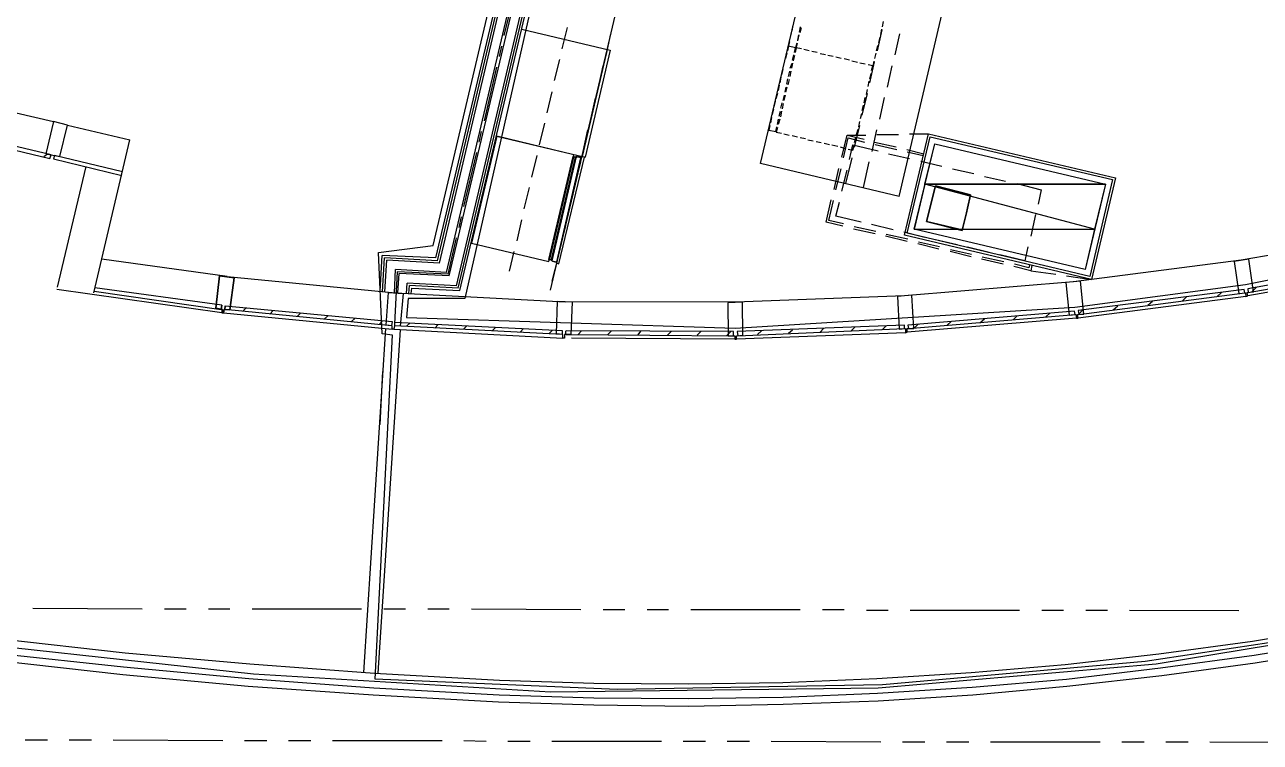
# Model space of a CAD drawing. Header units: feet. Extents: x -84 to 198, y -22 to 181.
# Drawn here: x 49.69 to 77.86, y 6.72 to 23.08 of the extents above; entities that cross this region are included whole.
import ezdxf

# ---------------------------------------------------------------- set-up
doc = ezdxf.new("R2010")
doc.units = ezdxf.units.FT
for name, color, linetype in [('A-AREA-UNIDAD', 30, 'CONTINUOUS'), ('A-LINEA', 7, 'CONTINUOUS'), ('A-LINEA-GRUESA', 7, 'CONTINUOUS'), ('A-MURO-CONCRETO', 8, 'CONTINUOUS')]:
    doc.layers.add(name, color=color, linetype=linetype)

msp = doc.modelspace()

# ---------------------------------------------------------------- linework, layer by layer
at = {"layer": 'A-AREA-UNIDAD'}
for points in [[(46.432, 9.2089), (54.912, 8.2844), (61.68, 7.8756), (69.152, 7.9644), (75.488, 8.5156), (82.08, 9.6), (75.232, 8.5689), (69.248, 8.0356), (63.2, 7.9289), (57.68, 8.16), (58.08, 16), (57.84, 16.0356), (57.76, 17.8844), (59.008, 18.0444), (61.952, 30.56)], [(61.312, 23.84), (59.728, 16.8356), (58.432, 16.8356), (58.4, 16.4089), (65.888, 16.16), (73.632, 16.64), (77.52, 17.1556), (85.152, 18.6844)]]:
    msp.add_lwpolyline(points, dxfattribs=at)
at = {"layer": 'A-LINEA'}
for p, q in [((59.1067, 17.6978), (65.0267, 42.7511)), ((59.1467, 17.6444), (65.08, 42.7378)), ((59.3067, 17.4311), (65.28, 42.6844)), ((59.3733, 17.3511), (65.36, 42.6711)), ((59.5333, 17.1244), (65.56, 42.6178)), ((59.5733, 17.0711), (65.6133, 42.6044)), ((59.6133, 17.0178), (65.6667, 42.5911)), ((59.0667, 17.7644), (64.1067, 39.0711)), ((61.68, 17.0311), (65.6133, 33.6978)), ((66.4667, 19.9111), (68.7067, 29.3778)), ((69.6267, 19.1644), (71.8533, 28.6311)), ((60.6267, 22.8311), (60.92, 24.0578)), ((69.2667, 23.1511), (69.24, 23.0311)), ((61.0267, 22.9778), (63.04, 22.4978)), ((61.9467, 22.5244), (62.0667, 23.0178)), ((62.9467, 22.3778), (63.0533, 22.8711)), ((67.1467, 22.7644), (67.1733, 22.8844)), ((67.1867, 22.9378), (67.2133, 23.0711)), ((67.3333, 22.8444), (67.3067, 22.7244)), ((67.32, 22.7111), (67.3467, 22.8444)), ((67.3733, 23.0311), (67.3467, 22.9111)), ((67.3733, 22.8978), (67.4, 23.0178)), ((69.1333, 22.4844), (69.24, 22.9644)), ((69.2267, 22.9778), (69.2, 22.8578)), ((69.5333, 22.3911), (69.64, 22.8711)), ((60.52, 22.3511), (60.5733, 22.5911)), ((69.1333, 22.6044), (69.1067, 22.4844)), ((69.1867, 22.7911), (69.16, 22.6711)), ((61.7733, 21.8044), (61.8933, 22.2844)), ((62.9733, 22.5111), (62.4, 20.0711)), ((63.04, 22.4978), (62.4667, 20.0578)), ((67.0667, 22.4311), (67.04, 22.3111)), ((67.2, 22.2711), (67.2267, 22.3911)), ((67.24, 22.3778), (67.2133, 22.2578)), ((67.5733, 22.4844), (67.4533, 22.5111)), ((67.5733, 22.4844), (67.4533, 22.5111)), ((67.76, 22.4444), (67.64, 22.4711)), ((67.76, 22.4444), (67.64, 22.4711)), ((67.9467, 22.3911), (67.8267, 22.4178)), ((67.9467, 22.3911), (67.8267, 22.4178)), ((68.12, 22.3511), (68, 22.3778)), ((68.12, 22.3511), (68, 22.3778)), ((68.3067, 22.3111), (68.1867, 22.3378)), ((68.3067, 22.3111), (68.1867, 22.3378)), ((68.4933, 22.2711), (68.3733, 22.2978)), ((68.4933, 22.2711), (68.3733, 22.2978)), ((69.0933, 22.4311), (69.0667, 22.3111)), ((60.1733, 20.8844), (60.4533, 22.1111)), ((62.7733, 21.6578), (62.88, 22.1378)), ((66.9733, 22.0578), (66.9467, 21.9378)), ((67.0133, 22.2444), (66.9867, 22.1244)), ((67.1067, 21.8978), (67.1333, 22.0178)), ((67.16, 22.0178), (67.1333, 21.8978)), ((67.1467, 22.0844), (67.1867, 22.2044)), ((67.2, 22.2044), (67.1733, 22.0844)), ((68.68, 22.2178), (68.5467, 22.2444)), ((68.68, 22.2178), (68.5467, 22.2444)), ((68.8533, 22.1778), (68.7333, 22.2044)), ((68.8533, 22.1778), (68.7333, 22.2044)), ((68.96, 21.7511), (69.0667, 22.2311)), ((69.36, 21.6578), (69.4667, 22.1378)), ((46.7733, 21.7111), (50.3467, 20.8711)), ((66.8933, 21.6978), (66.8667, 21.5778)), ((66.9333, 21.8844), (66.9067, 21.7511)), ((67.0667, 21.7244), (67.0933, 21.8444)), ((67.12, 21.8311), (67.0933, 21.7111)), ((68.92, 21.6711), (68.9467, 21.7911)), ((68.96, 21.8444), (68.9867, 21.9644)), ((61.6, 21.0711), (61.72, 21.5511)), ((66.8533, 21.5111), (66.8133, 21.3911)), ((66.9867, 21.3511), (67.0133, 21.4711)), ((67.0267, 21.4711), (67, 21.3511)), ((67.0267, 21.5378), (67.0533, 21.6578)), ((67.0667, 21.6578), (67.04, 21.5378)), ((68.7867, 21.0178), (68.9067, 21.5111)), ((68.8267, 21.2978), (68.8533, 21.4178)), ((68.88, 21.4844), (68.9067, 21.6044)), ((69.1867, 20.9244), (69.2933, 21.4178)), ((62.6, 20.9244), (62.7067, 21.4044)), ((66.76, 21.1511), (66.7333, 21.0311)), ((66.8, 21.3378), (66.7733, 21.2044)), ((66.9333, 21.1778), (66.96, 21.2978)), ((66.9867, 21.2844), (66.96, 21.1644)), ((68.7867, 21.1244), (68.8133, 21.2444)), ((66.72, 20.9644), (66.6933, 20.8444)), ((66.8533, 20.8044), (66.88, 20.9244)), ((66.9067, 20.9244), (66.8667, 20.8044)), ((66.8933, 20.9911), (66.92, 21.1111)), ((66.9467, 21.1111), (66.92, 20.9778)), ((68.7067, 20.7511), (68.7333, 20.8711)), ((68.7467, 20.9378), (68.7733, 21.0578)), ((50.6667, 20.7911), (52.0933, 20.4578)), ((50.6667, 20.7911), (52.0933, 20.4578)), ((60.0533, 20.4044), (60.1067, 20.6444)), ((61.4267, 20.3378), (61.5467, 20.8311)), ((62.4267, 20.1911), (62.5333, 20.6844)), ((66.8133, 20.6444), (66.84, 20.7511)), ((67, 20.5911), (67.12, 20.5644)), ((68.44, 20.5644), (68.8667, 20.5644)), ((68.6133, 20.2844), (68.7333, 20.7778)), ((68.6533, 20.5778), (68.6933, 20.6978)), ((69.0133, 20.1911), (69.12, 20.6844)), ((69.12, 20.5778), (69.6133, 20.5778)), ((69.8667, 20.5911), (70.2933, 20.5911)), ((51.2667, 16.9644), (52.0933, 20.4578)), ((60.4533, 20.5378), (62.4667, 20.0578)), ((67.1867, 20.5511), (67.3067, 20.5244)), ((67.3733, 20.5111), (67.4933, 20.4844)), ((67.5467, 20.4578), (67.6667, 20.4311)), ((67.7333, 20.4178), (67.8533, 20.3911)), ((67.92, 20.3778), (68.04, 20.3511)), ((68.0933, 20.3378), (68.2267, 20.3111)), ((68.28, 20.2978), (68.4, 20.2578)), ((68.5733, 20.2178), (68.6, 20.3244)), ((68.6133, 20.3911), (68.64, 20.5111)), ((69.0667, 20.4044), (69.56, 20.2978)), ((69.08, 20.3511), (69.5733, 20.2311)), ((50.1333, 20.0711), (50.2133, 20.1378)), ((50.2667, 20.0311), (50.2933, 20.1111)), ((50.3467, 20.0178), (51.9067, 19.6444)), ((50.3467, 20.0178), (51.9067, 19.6444)), ((59.7067, 18.9378), (60, 20.1644)), ((61.2533, 19.6044), (61.3733, 20.0978)), ((61.6667, 17.7378), (62.2133, 20.0578)), ((61.6667, 17.7378), (62.2133, 20.0578)), ((62.24, 20.0578), (61.6933, 17.7244)), ((62.24, 20.0578), (61.6933, 17.7244)), ((68.4133, 19.4578), (68.56, 20.0444)), ((68.4667, 20.2444), (68.5733, 20.2178)), ((69.3867, 20.1378), (69.8667, 20.0311)), ((69.8, 20.2311), (70.1867, 20.1378)), ((69.8133, 20.1778), (70.1733, 20.0978)), ((50.44, 17.0978), (51.0933, 19.8444)), ((62.2533, 19.4578), (62.3733, 19.9511)), ((69.6267, 19.1644), (66.4667, 19.9111)), ((68.1467, 19.3244), (68.2533, 19.8044)), ((68.1867, 19.3111), (68.3067, 19.7911)), ((68.32, 19.2844), (68.44, 19.7644)), ((68.8133, 19.3644), (68.9467, 19.9511)), ((70.12, 19.9644), (70.6, 19.8578)), ((70.84, 19.7911), (71.3333, 19.6844)), ((71.5733, 19.6178), (72.0533, 19.5111)), ((61.08, 18.8844), (61.2, 19.3644)), ((62.08, 18.7378), (62.2, 19.2178)), ((59.6, 18.4578), (59.6533, 18.6978)), ((60.92, 18.1511), (61.0267, 18.6311)), ((72.7333, 18.7511), (72.6267, 18.2578)), ((61.9067, 18.0044), (62.0267, 18.4978)), ((69.08, 18.3111), (68.5867, 18.4178)), ((69.0933, 18.3644), (68.6, 18.4711)), ((69.4933, 18.4044), (69, 18.5244)), ((70.2133, 18.2311), (69.7333, 18.3511)), ((71.0933, 18.5244), (71.0667, 18.3911)), ((81.24, 18.3778), (77.4267, 17.7111)), ((59.3467, 17.3911), (59.5333, 18.2178)), ((69.8133, 18.1378), (69.32, 18.2578)), ((69.8267, 18.1911), (69.3333, 18.2978)), ((70.5333, 17.9644), (70.0533, 18.0844)), ((70.5467, 18.0178), (70.0667, 18.1244)), ((70.9467, 18.0578), (70.4533, 18.1778)), ((57.8, 17.0044), (57.84, 17.8178)), ((59.0667, 17.7644), (57.84, 17.8178)), ((57.8533, 16.9911), (57.8933, 17.7644)), ((59.1067, 17.6978), (57.8933, 17.7644)), ((60.7467, 17.4578), (60.8533, 17.9111)), ((61.72, 17.2311), (61.8533, 17.7644)), ((71.2667, 17.7911), (70.7867, 17.9111)), ((71.28, 17.8444), (70.8, 17.9511)), ((71.68, 17.8844), (71.1867, 18.0044)), ((72.0133, 17.6711), (71.52, 17.7778)), ((72.4933, 17.6978), (71.92, 17.8311)), ((72.56, 18.0178), (72.4933, 17.6978)), ((54.3067, 17.3378), (51.4533, 17.7378)), ((57.9067, 16.9911), (57.9467, 17.7111)), ((59.1467, 17.6444), (57.9467, 17.7111)), ((58.12, 16.9644), (58.1467, 17.4978)), ((59.3067, 17.4311), (58.1467, 17.4978)), ((72, 17.6178), (71.5067, 17.7378)), ((72.6267, 17.4711), (73.2, 17.3911)), ((77.4267, 17.7111), (73.6, 17.2178)), ((81.3733, 17.5644), (77.5733, 16.8978)), ((54.3067, 17.3378), (58.1467, 16.9644)), ((58.2, 16.9644), (58.2267, 17.4044)), ((59.3733, 17.3511), (58.2267, 17.4044)), ((58.4, 16.9511), (58.4133, 17.1911)), ((59.5333, 17.1244), (58.4133, 17.1911)), ((73.6, 17.2178), (69.7467, 16.8978)), ((73.44, 17.3511), (74.0133, 17.2711)), ((54.1867, 16.5111), (50.4267, 17.0444)), ((54.1867, 16.6844), (51.2933, 17.0844)), ((58.1467, 16.9644), (62.0133, 16.7644)), ((58.4533, 16.9511), (58.4667, 17.1378)), ((59.5733, 17.0711), (58.4667, 17.1378)), ((76.88, 16.8844), (76.9733, 16.9778)), ((77.6667, 16.9911), (77.7733, 17.0978)), ((54.1867, 16.6844), (54.1733, 16.5911)), ((54.1733, 16.5911), (54.1867, 16.6844)), ((54.2667, 16.6711), (54.2533, 16.5911)), ((54.2667, 16.6711), (54.2533, 16.5911)), ((54.6667, 16.5511), (54.7467, 16.6311)), ((65.8933, 16.7511), (62.0133, 16.7644)), ((69.7467, 16.8978), (65.8933, 16.7511)), ((77.5333, 16.8844), (73.7067, 16.3911)), ((74.5067, 16.5778), (74.6133, 16.6711)), ((75.2933, 16.6844), (75.4, 16.7778)), ((76.08, 16.7778), (76.1867, 16.8844)), ((54.2267, 16.5111), (58.0667, 16.1378)), ((55.28, 16.4844), (55.36, 16.5644)), ((55.9067, 16.4311), (55.9867, 16.5111)), ((56.52, 16.3644), (56.6, 16.4444)), ((57.1467, 16.3111), (57.2267, 16.3911)), ((73.6667, 16.3911), (69.8133, 16.0711)), ((71.4667, 16.2844), (71.5733, 16.3778)), ((72.2267, 16.3511), (72.32, 16.4444)), ((72.9733, 16.4178), (73.0667, 16.5111)), ((73.72, 16.4844), (73.8133, 16.5778)), ((57.92, 16.1511), (57.4133, 8.3111)), ((58.2533, 16.1244), (57.7467, 8.2978)), ((57.7733, 16.2444), (57.84, 16.3244)), ((58.0667, 16.3111), (58.0533, 16.2178)), ((58.1067, 16.1378), (61.96, 15.9378)), ((58.1333, 16.2178), (58.1333, 16.2978)), ((58.4, 16.2044), (58.48, 16.2844)), ((59.04, 16.1644), (59.12, 16.2444)), ((59.6933, 16.1378), (59.7733, 16.2178)), ((60.3467, 16.0978), (60.4267, 16.1778)), ((60.9867, 16.0711), (61.0667, 16.1511)), ((61.64, 16.0311), (61.72, 16.1111)), ((61.9467, 16.1111), (61.9467, 16.0178)), ((62.0267, 16.0178), (62.0267, 16.0978)), ((62.0267, 16.0178), (62.0267, 16.0978)), ((65.8533, 16.0844), (62.04, 16.0978)), ((62.3067, 16.0178), (62.3867, 16.0978)), ((62.9867, 16.0178), (63.0667, 16.0978)), ((63.6667, 16.0044), (63.7467, 16.0978)), ((64.3467, 16.0044), (64.4267, 16.0844)), ((65.0267, 16.0044), (65.1067, 16.0844)), ((65.6933, 15.9911), (65.7867, 16.0844)), ((69.7733, 16.0578), (65.92, 15.9111)), ((66.4, 16.0178), (66.4933, 16.0978)), ((67.1067, 16.0444), (67.2, 16.1244)), ((67.8267, 16.0711), (67.9067, 16.1511)), ((68.5333, 16.0978), (68.6267, 16.1911)), ((69.24, 16.1244), (69.3333, 16.2178)), ((69.9733, 16.1644), (70.0667, 16.2578)), ((70.72, 16.2311), (70.8133, 16.3111)), ((65.88, 15.9111), (62.16, 15.9378)), ((57.8533, 15.1778), (57.7867, 13.9644)), ((49.88, 9.7778), (52.3733, 9.7644)), ((52.88, 9.7644), (53.3733, 9.7644)), ((53.88, 9.7644), (54.3733, 9.7644)), ((54.88, 9.7644), (57.3733, 9.7644)), ((57.88, 9.7644), (58.3733, 9.7644)), ((58.88, 9.7644), (59.3733, 9.7644)), ((59.88, 9.7644), (62.3733, 9.7511)), ((62.88, 9.7511), (63.3733, 9.7511)), ((63.88, 9.7511), (64.3733, 9.7511)), ((64.88, 9.7511), (67.3733, 9.7511)), ((67.88, 9.7511), (68.3733, 9.7511)), ((68.88, 9.7378), (69.3733, 9.7378)), ((69.88, 9.7378), (72.3733, 9.7378)), ((72.88, 9.7378), (73.3733, 9.7378)), ((73.88, 9.7378), (74.3733, 9.7378)), ((74.88, 9.7378), (77.3733, 9.7244)), ((49.7067, 6.7778), (50.2133, 6.7778)), ((50.7067, 6.7778), (51.2133, 6.7778)), ((51.7067, 6.7778), (54.2133, 6.7644)), ((54.7067, 6.7644), (55.2133, 6.7644)), ((55.7067, 6.7644), (56.2133, 6.7644)), ((56.7067, 6.7644), (59.2133, 6.7644)), ((59.7067, 6.7644), (60.2133, 6.7511)), ((60.7067, 6.7511), (61.2133, 6.7511)), ((61.7067, 6.7511), (64.2133, 6.7511)), ((64.7067, 6.7511), (65.2133, 6.7511)), ((65.7067, 6.7511), (66.2133, 6.7511)), ((66.7067, 6.7511), (69.2133, 6.7378)), ((69.7067, 6.7378), (70.2133, 6.7378)), ((70.7067, 6.7378), (71.2133, 6.7378)), ((71.7067, 6.7378), (74.2133, 6.7378)), ((74.7067, 6.7378), (75.2133, 6.7378)), ((75.7067, 6.7378), (76.2133, 6.7378)), ((76.7067, 6.7378), (79.2133, 6.7244))]:
    msp.add_line(p, q, dxfattribs=at)
for points in [[(67.24, 22.4444), (67.2667, 22.5511), (67.1067, 22.5911), (67.08, 22.4844)], [(67.2933, 22.6578), (67.2667, 22.5511), (67.1067, 22.5911), (67.1333, 22.6978)], [(67.4, 22.5244), (67.28, 22.5511), (67.2533, 22.4444)], [(67.4, 22.5244), (67.28, 22.5511), (67.3067, 22.6578)], [(69.0533, 22.2444), (69.0267, 22.1378), (68.92, 22.1644)], [(69, 22.0311), (69.0267, 22.1378), (68.92, 22.1644)], [(46.4667, 20.9378), (50.2667, 20.0311), (50.2933, 20.1111), (46.48, 21.0178), (46.4667, 20.9378)], [(50.3467, 20.8711), (50.1733, 20.1378), (50.4933, 20.0711), (50.6667, 20.7911), (50.3467, 20.8711)], [(50.3467, 20.8711), (50.1733, 20.1378), (50.4933, 20.0711), (50.6667, 20.7911), (50.3467, 20.8711)], [(66.68, 20.7778), (66.6533, 20.6711), (66.8133, 20.6444)], [(66.8533, 20.7378), (66.8267, 20.6311), (66.9467, 20.6044)], [(68.32, 20.0578), (68.44, 20.5644), (68.8267, 20.4711)], [(70.2933, 20.5911), (74.56, 19.5911), (74.0133, 17.2711), (69.7467, 18.2844), (70.2933, 20.5911)], [(61.64, 17.6844), (62.2133, 20.1111), (60.4533, 20.5378), (59.88, 18.0978), (61.64, 17.6844)], [(68.36, 20.0444), (68.4667, 20.4978), (68.84, 20.4044)], [(68.4933, 20.0044), (68.5733, 20.3378), (69.1467, 20.2044)], [(70.3333, 20.5244), (74.4933, 19.5511), (73.9733, 17.3378), (69.8133, 18.3244), (70.3333, 20.5244)], [(74.3333, 19.4444), (73.8667, 17.4978), (69.9733, 18.4178), (70.44, 20.3644), (74.3333, 19.4444)], [(51.92, 19.7244), (50.3733, 20.0978), (50.3467, 20.0178)], [(51.92, 19.7244), (50.3733, 20.0978), (50.3467, 20.0178)], [(61.8133, 17.6578), (61.7333, 17.6844), (61.72, 17.6978), (61.7067, 17.6978), (61.6933, 17.7244), (61.68, 17.7111), (61.6667, 17.7378), (61.6533, 17.7244), (61.64, 17.7244), (62.2, 20.0711), (62.2133, 20.0578), (62.24, 20.0711), (62.24, 20.0578), (62.2667, 20.0711), (62.28, 20.0578), (62.3067, 20.0711), (62.3867, 20.0578), (61.8133, 17.6578)], [(61.8133, 17.6578), (61.7333, 17.6844), (61.72, 17.6978), (61.7067, 17.6978), (61.6933, 17.7244), (61.68, 17.7111), (61.6667, 17.7378), (61.6533, 17.7244), (61.64, 17.7244), (62.2, 20.0711), (62.2133, 20.0578), (62.24, 20.0711), (62.24, 20.0578), (62.2667, 20.0711), (62.28, 20.0578), (62.3067, 20.0711), (62.3867, 20.0578), (61.8133, 17.6578)], [(62.3733, 20.0444), (62.2667, 20.0711), (61.7067, 17.6978), (61.8267, 17.6711), (62.3733, 20.0444)], [(62.3733, 20.0444), (62.2667, 20.0711), (61.7067, 17.6978), (61.8267, 17.6711), (62.3733, 20.0444)], [(62.4533, 20.0578), (62.3867, 20.0711), (61.8133, 17.6444), (61.8667, 17.6311), (62.4533, 20.0578)], [(62.4533, 20.0578), (62.3867, 20.0711), (61.8133, 17.6444), (61.8667, 17.6311), (62.4533, 20.0578)], [(72.3067, 19.4578), (72.8667, 19.3111), (72.8, 18.9911)], [(70.2533, 18.5911), (70.4533, 19.4044), (71.2533, 19.2044)], [(71.2533, 19.2044), (71.1867, 18.8978), (71.16, 18.7911), (71.0933, 18.5244)], [(68.3467, 18.4844), (67.96, 18.5778), (68.08, 19.0844)], [(68.36, 18.5378), (68.0267, 18.6178), (68.1333, 19.0711)], [(68.76, 18.5778), (68.1867, 18.7111), (68.2667, 19.0311)], [(71.0667, 18.3911), (70.9867, 18.4178), (70.2533, 18.5911)], [(72.6533, 17.5911), (72.6267, 17.4711), (72.24, 17.5644)], [(72.6, 17.6044), (72.5867, 17.5378), (72.2533, 17.6178)], [(77.3733, 16.9511), (77.52, 16.9644), (77.5333, 16.8844), (77.5733, 16.8978), (77.56, 16.9778), (77.7067, 16.9911), (77.6, 17.7378), (77.2667, 17.6844), (77.3733, 16.9511)], [(81.32, 17.7244), (77.5733, 17.0578), (77.5867, 16.9778), (81.3333, 17.6311), (81.32, 17.7244)], [(54.3733, 16.5778), (54.24, 16.5911), (54.2267, 16.5111), (54.1867, 16.5111), (54.2, 16.5911), (54.0533, 16.6178), (54.1333, 17.3511), (54.4667, 17.3111), (54.3733, 16.5778)], [(54.0533, 16.6178), (54.2, 16.5911), (54.1867, 16.5111), (54.2267, 16.5111), (54.24, 16.5911), (54.3733, 16.5778), (54.4667, 17.3111), (54.1333, 17.3511), (54.0533, 16.6178)], [(54.0533, 16.6178), (54.2, 16.5911), (54.1867, 16.5111), (54.2267, 16.5111), (54.24, 16.5911), (54.3733, 16.5778), (54.4667, 17.3111), (54.1333, 17.3511), (54.0533, 16.6178)], [(59.3467, 17.3911), (58.1867, 17.4444), (58.12, 16.2578)], [(73.5067, 16.4578), (73.6533, 16.4711), (73.6667, 16.3911), (73.7067, 16.3911), (73.6933, 16.4711), (73.84, 16.4844), (73.76, 17.2311), (73.4267, 17.2044), (73.5067, 16.4578)], [(51.28, 17.0044), (54.1733, 16.5911), (54.1867, 16.6844)], [(58.2533, 16.2044), (58.12, 16.2178), (58.1067, 16.1378), (58.0667, 16.1378), (58.0667, 16.2178), (57.9333, 16.2311), (57.9867, 16.9778), (58.32, 16.9511), (58.2533, 16.2044)], [(58.2533, 16.2044), (58.12, 16.2178), (58.1067, 16.1378), (58.0667, 16.1378), (58.0667, 16.2178), (57.9333, 16.2311), (57.9867, 16.9778), (58.32, 16.9511), (58.2533, 16.2044)], [(58.5067, 16.9511), (58.52, 17.0711), (59.6133, 17.0178)], [(69.6267, 16.1378), (69.7733, 16.1511), (69.7733, 16.0578), (69.8133, 16.0711), (69.8133, 16.1511), (69.96, 16.1511), (69.92, 16.9111), (69.5867, 16.8844), (69.6267, 16.1378)], [(77.4933, 17.0444), (73.7067, 16.5644), (73.72, 16.4711), (77.5067, 16.9644), (77.4933, 17.0444)], [(54.2667, 16.6711), (58.0667, 16.3111), (58.0533, 16.2178), (54.2533, 16.5911), (54.2667, 16.6711)], [(62.1467, 16.0178), (62, 16.0178), (62, 15.9378), (61.96, 15.9378), (61.96, 16.0178), (61.8133, 16.0311), (61.84, 16.7778), (62.1733, 16.7644), (62.1467, 16.0178)], [(62.1467, 16.0178), (62, 16.0178), (62, 15.9378), (61.96, 15.9378), (61.96, 16.0178), (61.8133, 16.0311), (61.84, 16.7778), (62.1733, 16.7644), (62.1467, 16.0178)], [(65.7333, 15.9911), (65.88, 15.9911), (65.88, 15.9111), (65.92, 15.9111), (65.92, 15.9911), (66.0667, 16.0044), (66.0533, 16.7511), (65.72, 16.7378), (65.7333, 15.9911)], [(73.6267, 16.5511), (69.8267, 16.2311), (69.84, 16.1511), (73.64, 16.4711), (73.6267, 16.5511)], [(58.1333, 16.2978), (61.9467, 16.1111), (61.9467, 16.0178), (58.1333, 16.2178), (58.1333, 16.2978)], [(62.04, 16.0178), (65.8533, 15.9911), (65.8533, 16.0844)], [(69.7467, 16.2311), (65.9333, 16.0844), (65.9467, 15.9911), (69.7467, 16.1511), (69.7467, 16.2311)], [(49.1467, 9.0844), (51.9867, 8.7644), (54.8267, 8.5111), (57.6667, 8.2978), (60.52, 8.1378), (62.6667, 8.0711), (64.8267, 8.0578), (66.9733, 8.0844), (69.12, 8.1778), (71.2667, 8.3111), (73.4133, 8.4978), (75.5467, 8.7378), (77.68, 9.0311), (79.8, 9.3778)], [(49.1067, 8.7511), (51.9467, 8.4444), (54.8, 8.1778), (57.6533, 7.9644), (60.5067, 7.8044), (62.6667, 7.7378), (64.8267, 7.7244), (66.9867, 7.7511), (69.1333, 7.8444), (71.2933, 7.9778), (73.44, 8.1644), (75.5867, 8.4178), (77.72, 8.7111), (79.8533, 9.0578)], [(60.4933, 7.6444), (62.6667, 7.5778), (64.8267, 7.5511), (66.9867, 7.5911), (69.1467, 7.6711), (71.3067, 7.8044), (73.4533, 8.0044), (75.6133, 8.2444), (77.7467, 8.5378), (79.88, 8.8844)], [(60.4933, 7.6444), (62.6667, 7.5778), (64.8267, 7.5511), (66.9867, 7.5911), (69.1467, 7.6711), (71.3067, 7.8044), (73.4533, 8.0044), (75.6133, 8.2444), (77.7467, 8.5378), (79.88, 8.8844)], [(49.08, 8.5911), (51.9333, 8.2711), (54.7867, 8.0044), (57.64, 7.8044), (60.4933, 7.6444)], [(49.08, 8.5911), (51.9333, 8.2711), (54.7867, 8.0044), (57.64, 7.8044), (60.4933, 7.6444)]]:
    msp.add_lwpolyline(points, dxfattribs=at)
at = {"layer": 'A-LINEA-GRUESA'}
for points in [[(70.4533, 19.4044), (70.2533, 18.5911), (71.0667, 18.3911)], [(71.0667, 18.3911), (71.16, 18.7911), (71.1867, 18.8978), (71.2533, 19.2044), (70.4533, 19.4044)]]:
    msp.add_lwpolyline(points, dxfattribs=at)
at = {"layer": 'A-MURO-CONCRETO'}
for points in [[(70.44, 20.3644), (74.3333, 19.4444), (70.2133, 19.4444), (70.44, 20.3644), (70.44, 20.3644)], [(70.2133, 19.4444), (69.9733, 18.4178), (74.08, 18.4178), (70.2133, 19.4444)], [(70.2133, 19.4444), (74.3333, 19.4444), (74.08, 18.4178), (70.2133, 19.4444), (70.2133, 19.4444)], [(69.9733, 18.4178), (74.08, 18.4178), (73.8667, 17.4978), (69.9733, 18.4178), (69.9733, 18.4178)]]:
    msp.add_lwpolyline(points, dxfattribs=at)

doc.saveas('drawing.dxf')
